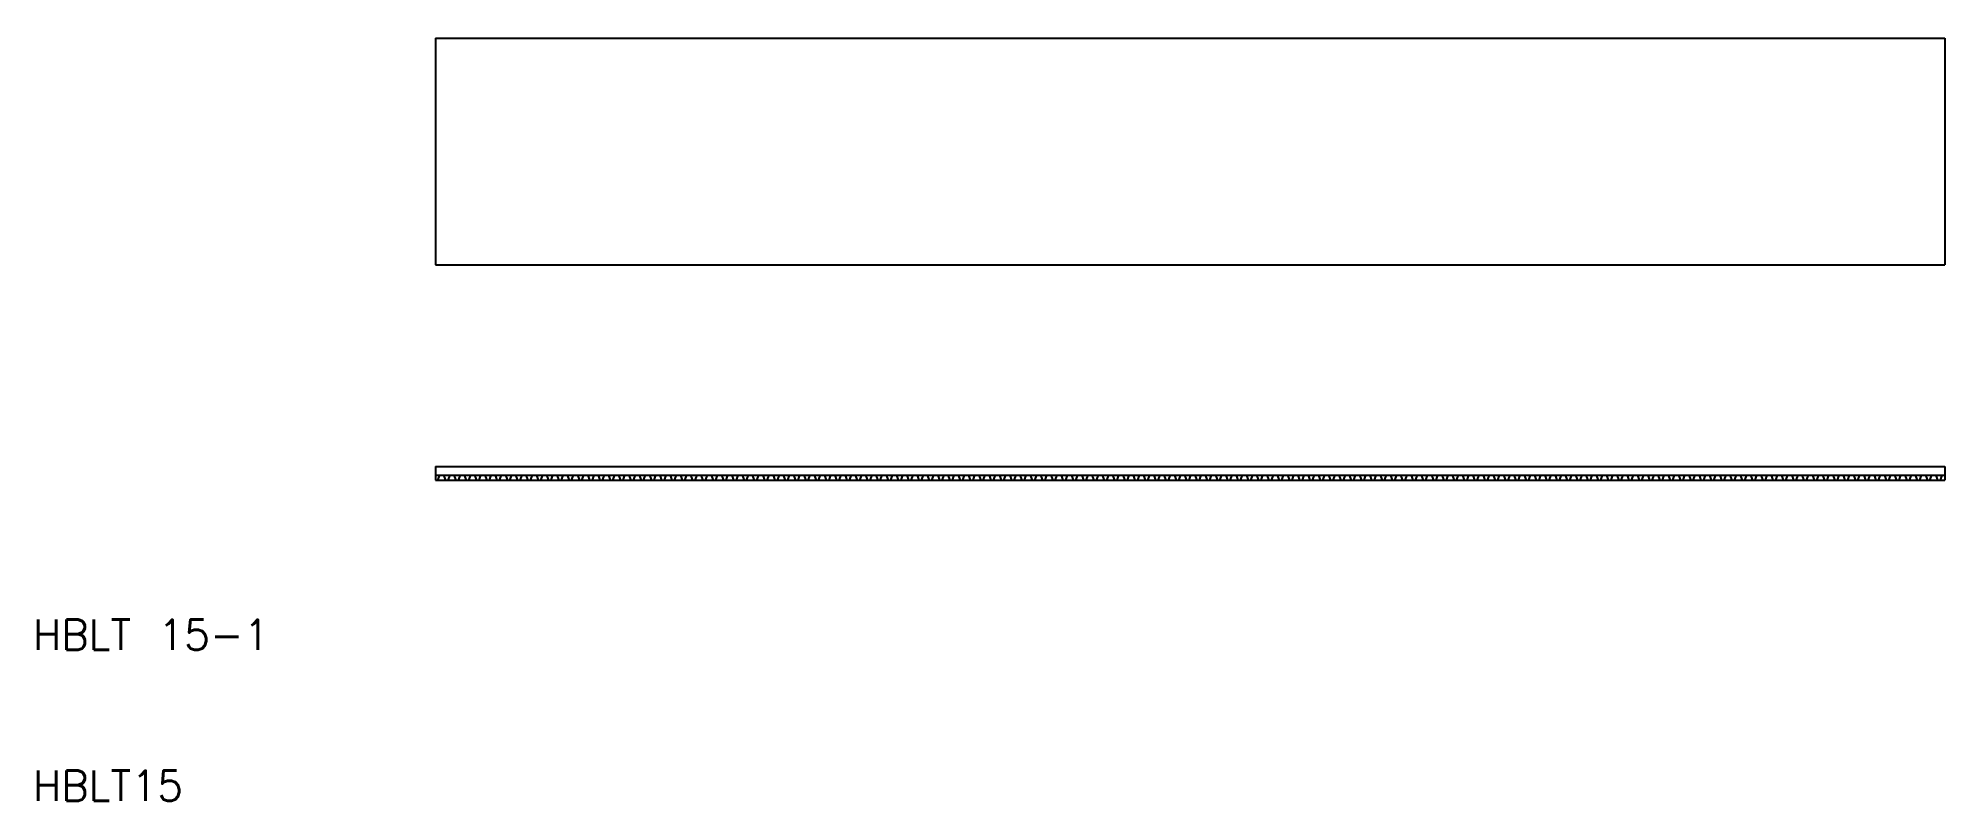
# Model space of a CAD drawing. Extents: x 10 to 137, y 10 to 61.
import ezdxf

# ---------------------------------------------------------------- set-up
doc = ezdxf.new("R2010")
doc.units = 0
doc.layers.get('0').update_dxf_attribs({"linetype": 'CONTINUOUS'})
doc.styles.get("Standard").update_dxf_attribs({"font": 'txt.shx', "bigfont": 'extfont.shx'})

msp = doc.modelspace()

# ---------------------------------------------------------------- linework, layer by layer
at = {"color": 7, "linetype": 'CONTINUOUS'}
for p, q in [((36.67, 60.5), (136.67, 60.5)), ((36.67, 60.5), (36.67, 45.5)), ((36.67, 45.5), (136.67, 45.5)), ((36.67, 32.13), (136.67, 32.13)), ((36.67, 32.13), (36.67, 31.23)), ((36.67, 31.57), (136.67, 31.57)), ((36.67, 31.23), (136.67, 31.23)), ((36.83, 31.23), (36.95, 31.57)), ((37.21, 31.57), (37.33, 31.23)), ((37.51, 31.23), (37.63, 31.57)), ((37.89, 31.57), (38.02, 31.23)), ((38.19, 31.23), (38.32, 31.57)), ((38.57, 31.57), (38.7, 31.23)), ((38.87, 31.23), (39, 31.57)), ((39.26, 31.57), (39.38, 31.23)), ((39.56, 31.23), (39.68, 31.57)), ((39.94, 31.57), (40.06, 31.23)), ((40.24, 31.23), (40.36, 31.57)), ((40.62, 31.57), (40.74, 31.23)), ((40.92, 31.23), (41.04, 31.57)), ((41.3, 31.57), (41.43, 31.23)), ((41.6, 31.23), (41.73, 31.57)), ((41.98, 31.57), (42.11, 31.23)), ((42.28, 31.23), (42.41, 31.57)), ((42.66, 31.57), (42.79, 31.23)), ((42.96, 31.23), (43.09, 31.57)), ((43.35, 31.57), (43.47, 31.23)), ((43.65, 31.23), (43.77, 31.57)), ((44.03, 31.57), (44.15, 31.23)), ((44.33, 31.23), (44.45, 31.57)), ((44.71, 31.57), (44.83, 31.23)), ((45.01, 31.23), (45.13, 31.57)), ((45.39, 31.57), (45.52, 31.23)), ((45.69, 31.23), (45.82, 31.57)), ((46.07, 31.57), (46.2, 31.23)), ((46.37, 31.23), (46.5, 31.57)), ((46.76, 31.57), (46.88, 31.23)), ((47.06, 31.23), (47.18, 31.57)), ((47.44, 31.57), (47.56, 31.23)), ((47.74, 31.23), (47.86, 31.57)), ((48.12, 31.57), (48.24, 31.23)), ((48.42, 31.23), (48.54, 31.57)), ((48.8, 31.57), (48.92, 31.23)), ((49.1, 31.23), (49.22, 31.57)), ((49.48, 31.57), (49.61, 31.23)), ((49.78, 31.23), (49.91, 31.57)), ((50.16, 31.57), (50.29, 31.23)), ((50.46, 31.23), (50.59, 31.57)), ((50.85, 31.57), (50.97, 31.23)), ((51.15, 31.23), (51.27, 31.57)), ((51.53, 31.57), (51.65, 31.23)), ((51.83, 31.23), (51.95, 31.57)), ((52.21, 31.57), (52.33, 31.23)), ((52.51, 31.23), (52.63, 31.57)), ((52.89, 31.57), (53.02, 31.23)), ((53.19, 31.23), (53.32, 31.57)), ((53.57, 31.57), (53.7, 31.23)), ((53.87, 31.23), (54, 31.57)), ((54.25, 31.57), (54.38, 31.23)), ((54.55, 31.23), (54.68, 31.57)), ((54.94, 31.57), (55.06, 31.23)), ((55.24, 31.23), (55.36, 31.57)), ((55.62, 31.57), (55.74, 31.23)), ((55.92, 31.23), (56.04, 31.57)), ((56.3, 31.57), (56.42, 31.23)), ((56.6, 31.23), (56.72, 31.57)), ((56.98, 31.57), (57.11, 31.23)), ((57.28, 31.23), (57.41, 31.57)), ((57.66, 31.57), (57.79, 31.23)), ((57.96, 31.23), (58.09, 31.57)), ((58.35, 31.57), (58.47, 31.23)), ((58.65, 31.23), (58.77, 31.57)), ((59.03, 31.57), (59.15, 31.23)), ((59.33, 31.23), (59.45, 31.57)), ((59.71, 31.57), (59.83, 31.23)), ((60.01, 31.23), (60.13, 31.57)), ((60.39, 31.57), (60.51, 31.23)), ((60.69, 31.23), (60.81, 31.57)), ((61.07, 31.57), (61.2, 31.23)), ((61.37, 31.23), (61.5, 31.57)), ((61.75, 31.57), (61.88, 31.23)), ((62.05, 31.23), (62.18, 31.57)), ((62.44, 31.57), (62.56, 31.23)), ((62.74, 31.23), (62.86, 31.57)), ((63.12, 31.57), (63.24, 31.23)), ((63.42, 31.23), (63.54, 31.57)), ((63.8, 31.57), (63.92, 31.23)), ((64.1, 31.23), (64.22, 31.57)), ((64.48, 31.57), (64.61, 31.23)), ((64.78, 31.23), (64.91, 31.57)), ((65.16, 31.57), (65.29, 31.23)), ((65.46, 31.23), (65.59, 31.57)), ((65.84, 31.57), (65.97, 31.23)), ((66.14, 31.23), (66.27, 31.57)), ((66.53, 31.57), (66.65, 31.23)), ((66.83, 31.23), (66.95, 31.57)), ((67.21, 31.57), (67.33, 31.23)), ((67.51, 31.23), (67.63, 31.57)), ((67.89, 31.57), (68.01, 31.23)), ((68.19, 31.23), (68.31, 31.57)), ((68.57, 31.57), (68.7, 31.23)), ((68.87, 31.23), (69, 31.57)), ((69.25, 31.57), (69.38, 31.23)), ((69.55, 31.23), (69.68, 31.57)), ((69.94, 31.57), (70.06, 31.23)), ((70.24, 31.23), (70.36, 31.57)), ((70.62, 31.57), (70.74, 31.23)), ((70.92, 31.23), (71.04, 31.57)), ((71.3, 31.57), (71.42, 31.23)), ((71.6, 31.23), (71.72, 31.57)), ((71.98, 31.57), (72.1, 31.23)), ((72.28, 31.23), (72.4, 31.57)), ((72.66, 31.57), (72.79, 31.23)), ((72.96, 31.23), (73.09, 31.57)), ((73.34, 31.57), (73.47, 31.23)), ((73.64, 31.23), (73.77, 31.57)), ((74.03, 31.57), (74.15, 31.23)), ((74.33, 31.23), (74.45, 31.57)), ((74.71, 31.57), (74.83, 31.23)), ((75.01, 31.23), (75.13, 31.57)), ((75.39, 31.57), (75.51, 31.23)), ((75.69, 31.23), (75.81, 31.57)), ((76.07, 31.57), (76.2, 31.23)), ((76.37, 31.23), (76.5, 31.57)), ((76.75, 31.57), (76.88, 31.23)), ((77.05, 31.23), (77.18, 31.57)), ((77.43, 31.57), (77.56, 31.23)), ((77.73, 31.23), (77.86, 31.57)), ((78.12, 31.57), (78.24, 31.23)), ((78.42, 31.23), (78.54, 31.57)), ((78.8, 31.57), (78.92, 31.23)), ((79.1, 31.23), (79.22, 31.57)), ((79.48, 31.57), (79.6, 31.23)), ((79.78, 31.23), (79.9, 31.57)), ((80.16, 31.57), (80.29, 31.23)), ((80.46, 31.23), (80.59, 31.57)), ((80.84, 31.57), (80.97, 31.23)), ((81.14, 31.23), (81.27, 31.57)), ((81.53, 31.57), (81.65, 31.23)), ((81.83, 31.23), (81.95, 31.57)), ((82.21, 31.57), (82.33, 31.23)), ((82.51, 31.23), (82.63, 31.57)), ((82.89, 31.57), (83.01, 31.23)), ((83.19, 31.23), (83.31, 31.57)), ((83.57, 31.57), (83.69, 31.23)), ((83.87, 31.23), (83.99, 31.57)), ((84.25, 31.57), (84.38, 31.23)), ((84.55, 31.23), (84.68, 31.57)), ((84.93, 31.57), (85.06, 31.23)), ((85.23, 31.23), (85.36, 31.57)), ((85.62, 31.57), (85.74, 31.23)), ((85.92, 31.23), (86.04, 31.57)), ((86.3, 31.57), (86.42, 31.23)), ((86.6, 31.23), (86.72, 31.57)), ((86.98, 31.57), (87.1, 31.23)), ((87.28, 31.23), (87.4, 31.57)), ((87.66, 31.57), (87.79, 31.23)), ((87.96, 31.23), (88.09, 31.57)), ((88.34, 31.57), (88.47, 31.23)), ((88.64, 31.23), (88.77, 31.57)), ((89.02, 31.57), (89.15, 31.23)), ((89.32, 31.23), (89.45, 31.57)), ((89.71, 31.57), (89.83, 31.23)), ((90.01, 31.23), (90.13, 31.57)), ((90.39, 31.57), (90.51, 31.23)), ((90.69, 31.23), (90.81, 31.57)), ((91.07, 31.57), (91.19, 31.23)), ((91.37, 31.23), (91.49, 31.57)), ((91.75, 31.57), (91.88, 31.23)), ((92.05, 31.23), (92.18, 31.57)), ((92.43, 31.57), (92.56, 31.23)), ((92.73, 31.23), (92.86, 31.57)), ((93.12, 31.57), (93.24, 31.23)), ((93.42, 31.23), (93.54, 31.57)), ((93.8, 31.57), (93.92, 31.23)), ((94.1, 31.23), (94.22, 31.57)), ((94.48, 31.57), (94.6, 31.23)), ((94.78, 31.23), (94.9, 31.57)), ((95.16, 31.57), (95.28, 31.23)), ((95.46, 31.23), (95.58, 31.57)), ((95.84, 31.57), (95.97, 31.23)), ((96.14, 31.23), (96.27, 31.57)), ((96.52, 31.57), (96.65, 31.23)), ((96.82, 31.23), (96.95, 31.57)), ((97.21, 31.57), (97.33, 31.23)), ((97.51, 31.23), (97.63, 31.57)), ((97.89, 31.57), (98.01, 31.23)), ((98.19, 31.23), (98.31, 31.57)), ((98.57, 31.57), (98.69, 31.23)), ((98.87, 31.23), (98.99, 31.57)), ((99.25, 31.57), (99.38, 31.23)), ((99.55, 31.23), (99.68, 31.57)), ((99.93, 31.57), (100.06, 31.23)), ((100.23, 31.23), (100.36, 31.57)), ((100.61, 31.57), (100.74, 31.23)), ((100.91, 31.23), (101.04, 31.57)), ((101.3, 31.57), (101.42, 31.23)), ((101.6, 31.23), (101.72, 31.57)), ((101.98, 31.57), (102.1, 31.23)), ((102.28, 31.23), (102.4, 31.57)), ((102.66, 31.57), (102.78, 31.23)), ((102.96, 31.23), (103.08, 31.57)), ((103.34, 31.57), (103.47, 31.23)), ((103.64, 31.23), (103.77, 31.57)), ((104.02, 31.57), (104.15, 31.23)), ((104.32, 31.23), (104.45, 31.57)), ((104.71, 31.57), (104.83, 31.23)), ((105.01, 31.23), (105.13, 31.57)), ((105.39, 31.57), (105.51, 31.23)), ((105.69, 31.23), (105.81, 31.57)), ((106.07, 31.57), (106.19, 31.23)), ((106.37, 31.23), (106.49, 31.57)), ((106.75, 31.57), (106.87, 31.23)), ((107.05, 31.23), (107.17, 31.57)), ((107.43, 31.57), (107.56, 31.23)), ((107.73, 31.23), (107.86, 31.57)), ((108.11, 31.57), (108.24, 31.23)), ((108.41, 31.23), (108.54, 31.57)), ((108.8, 31.57), (108.92, 31.23)), ((109.1, 31.23), (109.22, 31.57)), ((109.48, 31.57), (109.6, 31.23)), ((109.78, 31.23), (109.9, 31.57)), ((110.16, 31.57), (110.28, 31.23)), ((110.46, 31.23), (110.58, 31.57)), ((110.84, 31.57), (110.97, 31.23)), ((111.14, 31.23), (111.27, 31.57)), ((111.52, 31.57), (111.65, 31.23)), ((111.82, 31.23), (111.95, 31.57)), ((112.2, 31.57), (112.33, 31.23)), ((112.5, 31.23), (112.63, 31.57)), ((112.89, 31.57), (113.01, 31.23)), ((113.19, 31.23), (113.31, 31.57))]:
    msp.add_line(p, q, dxfattribs=at)
for p, q in [((136.67, 60.5), (136.67, 45.5)), ((136.67, 32.13), (136.67, 31.23)), ((113.57, 31.57), (113.69, 31.23)), ((113.87, 31.23), (113.99, 31.57)), ((114.25, 31.57), (114.37, 31.23)), ((114.55, 31.23), (114.67, 31.57)), ((114.93, 31.57), (115.06, 31.23)), ((115.23, 31.23), (115.36, 31.57)), ((115.61, 31.57), (115.74, 31.23)), ((115.91, 31.23), (116.04, 31.57)), ((116.3, 31.57), (116.42, 31.23)), ((116.6, 31.23), (116.72, 31.57)), ((116.98, 31.57), (117.1, 31.23)), ((117.28, 31.23), (117.4, 31.57)), ((117.66, 31.57), (117.78, 31.23)), ((117.96, 31.23), (118.08, 31.57)), ((118.34, 31.57), (118.46, 31.23)), ((118.64, 31.23), (118.76, 31.57)), ((119.02, 31.57), (119.15, 31.23)), ((119.32, 31.23), (119.45, 31.57)), ((119.7, 31.57), (119.83, 31.23)), ((120, 31.23), (120.13, 31.57)), ((120.39, 31.57), (120.51, 31.23)), ((120.69, 31.23), (120.81, 31.57)), ((121.07, 31.57), (121.19, 31.23)), ((121.37, 31.23), (121.49, 31.57)), ((121.75, 31.57), (121.87, 31.23)), ((122.05, 31.23), (122.17, 31.57)), ((122.43, 31.57), (122.56, 31.23)), ((122.73, 31.23), (122.86, 31.57)), ((123.11, 31.57), (123.24, 31.23)), ((123.41, 31.23), (123.54, 31.57)), ((123.79, 31.57), (123.92, 31.23)), ((124.09, 31.23), (124.22, 31.57)), ((124.48, 31.57), (124.6, 31.23)), ((124.78, 31.23), (124.9, 31.57)), ((125.16, 31.57), (125.28, 31.23)), ((125.46, 31.23), (125.58, 31.57)), ((125.84, 31.57), (125.96, 31.23)), ((126.14, 31.23), (126.26, 31.57)), ((126.52, 31.57), (126.65, 31.23)), ((126.82, 31.23), (126.95, 31.57)), ((127.2, 31.57), (127.33, 31.23)), ((127.5, 31.23), (127.63, 31.57)), ((127.89, 31.57), (128.01, 31.23)), ((128.19, 31.23), (128.31, 31.57)), ((128.57, 31.57), (128.69, 31.23)), ((128.87, 31.23), (128.99, 31.57)), ((129.25, 31.57), (129.37, 31.23)), ((129.55, 31.23), (129.67, 31.57)), ((129.93, 31.57), (130.05, 31.23)), ((130.23, 31.23), (130.35, 31.57)), ((130.61, 31.57), (130.74, 31.23)), ((130.91, 31.23), (131.04, 31.57)), ((131.29, 31.57), (131.42, 31.23)), ((131.59, 31.23), (131.72, 31.57)), ((131.98, 31.57), (132.1, 31.23)), ((132.28, 31.23), (132.4, 31.57)), ((132.66, 31.57), (132.78, 31.23)), ((132.96, 31.23), (133.08, 31.57)), ((133.34, 31.57), (133.46, 31.23)), ((133.64, 31.23), (133.76, 31.57)), ((134.02, 31.57), (134.15, 31.23)), ((134.32, 31.23), (134.45, 31.57)), ((134.7, 31.57), (134.83, 31.23)), ((135, 31.23), (135.13, 31.57)), ((135.38, 31.57), (135.51, 31.23)), ((135.68, 31.23), (135.81, 31.57)), ((136.07, 31.57), (136.19, 31.23)), ((136.37, 31.23), (136.49, 31.57))]:
    msp.add_line(p, q)

# ---------------------------------------------------------------- texts
for s, p in [('HBLT 15-1', (10, 20)), ('HBLT15', (10, 10))]:
    msp.add_text(s, height=2, dxfattribs=at).set_placement(p)

doc.saveas('drawing.dxf')
